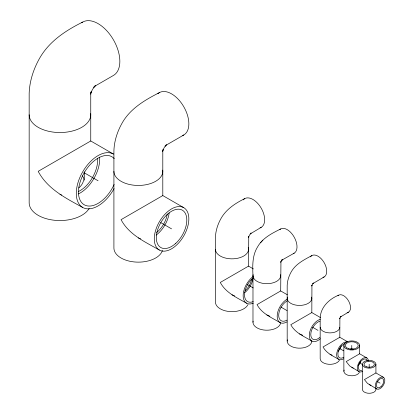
<?xml version="1.0" encoding="UTF-8"?>
<svg xmlns="http://www.w3.org/2000/svg" width="414" height="414" viewBox="0 0 414 414"><rect width="100%" height="100%" fill="white"/><g stroke="black" fill="none" stroke-linecap="round" stroke-linejoin="round"><path stroke-width="0.62" d="M280.661 228.973C271.957 233.315 262.554 238.04 257.601 246.873C252.209 255.386 252.535 265.84 252.98 275.507M282.089 259.852L281.608 260.396L282.545 259.345L280.671 262.243L280.951 261.503L280.697 290.944L287.3 294.758M262.849 240.161L260.489 242.785M281.82 260.158L294.204 253.156M78.789 187.884C83.659 184.251 84.766 177.559 84.601 171.851M82.671 22.092C65.407 30.652 48.852 41.607 39.283 58.829C33.399 69.392 29.56 81.304 29.161 93.445L29.161 202.767A30.796 17.781 0 0 0 55.057 220.32A30.796 17.781 0 0 0 89.196 208.356M159.343 92.643C144.879 100.007 129.934 108.763 121.887 123.481C117.25 131.802 114.223 141.19 113.912 150.753L113.912 248.027A24.447 14.112 0 0 0 136.222 262.088A24.447 14.112 0 0 0 162.428 250.48M114.067 188.582A30.796 17.781 -60 0 1 83.085 207.662A30.796 17.781 -60 0 1 82.464 172.229A30.796 17.781 -60 0 1 113.467 154.091L90.754 140.983L38.181 171.334C47.538 189.038 65.873 198.223 82.671 207.435M183.785 134.985L166.764 144.812L165.01 146.163L166.387 144.719L164.073 147.834L162.526 151.395L163.095 149.485L162.8 151.679L162.8 195.568L121.069 219.658C129.049 234.81 145.221 241.936 159.343 250.025M244.679 198.648C235.318 203.274 226.075 209.303 220.9 218.675C217.723 224.372 215.653 230.795 215.44 237.341L215.44 302.091A16.555 9.558 0 0 0 229.832 311.566A16.555 9.558 0 0 0 247.981 304.564M261.229 227.317L250.165 233.951L251.096 232.973L249.466 235.168L248.379 237.683L248.762 236.384L248.545 266.13L220.289 282.446C225.765 292.843 236.922 297.645 246.584 303.224M311.851 255.588C304.109 259.78 295.492 263.997 291.104 272.096C288.822 276.19 287.337 280.811 287.181 285.51L287.181 341.064M280.697 290.944L257.037 304.606C261.819 313.672 271.703 317.636 280.05 322.578M324.172 276.925L312.725 283.673L313.419 282.943L311.659 285.996L311.944 285.034L311.82 312.58L290.788 324.721C295.161 332.996 304.274 336.484 311.851 341.048M338.688 295.161C329.135 298.965 320.379 307.416 320.172 318.247L320.172 358.669A9.817 5.667 0 0 0 328.706 364.284A9.817 5.667 0 0 0 339.47 360.133M348.505 312.161L340.474 316.907L341.027 316.322L339.666 318.676L339.894 317.905L339.806 337.281L323.049 346.958C326.304 353.142 332.949 355.988 338.688 359.311M366.871 357.96L359.657 353.794L346.187 361.572L349.721 365.976L358.979 371.632M383.442 377.289A6.738 3.892 -60 0 0 375.472 384.358A6.738 3.892 -60 0 0 381.31 387.727A6.738 3.892 -60 0 0 383.442 377.289L375.922 372.947L364.423 379.586L367.441 383.343L376.704 388.958M59.958 194.321L61.665 195.051M138.354 237.905L140.656 238.883M231.995 294.799L234.671 295.938M266.839 314.95L269.912 316.255M299.503 333.917L302.691 335.273M329.989 354.286L332.023 355.15M351.765 367.466L353.297 368.118M369.184 384.616L370.928 385.356M162.8 195.568L183.785 207.683A24.447 14.112 -60 0 1 176.038 245.549A24.447 14.112 -60 0 1 154.867 233.325A24.447 14.112 -60 0 1 183.785 207.683M248.545 266.13L253.409 268.94M83.913 172.591L98.066 180.763M160.673 222.566L171.562 228.854M311.82 312.58L320.41 317.538M339.806 337.281L347.418 341.679M247.236 284.485L253.228 287.947M280.992 307.121L286.98 310.578M312.565 327.236L318.009 330.377M339.242 348.293L343.599 350.808M359.797 362.99L362.405 364.496M377.351 381.553L380.073 383.126M375.922 364.263L375.922 372.947M369.184 364.263L369.184 367.409M362.447 364.263L362.447 389.408A6.738 3.892 0 0 0 370.064 393.269A6.738 3.892 0 0 0 375.695 388.404M359.657 345.462L359.657 353.794M351.765 345.462L351.765 349.08M343.874 345.462L343.874 371.239M252.98 275.688L252.98 322.206M90.754 140.983L90.754 94.604L91.147 91.717L90.433 94.128L92.436 89.512L95.427 85.475L93.699 87.297L96.007 85.517L113.467 75.436A30.796 17.781 60 0 0 112.955 39.009A30.796 17.781 60 0 0 81.698 22.729M311.633 297.081A12.316 7.11 0 0 1 299.503 305.428A12.316 7.11 0 0 1 287.368 297.081M310.469 256.871A12.316 7.11 60 0 1 323.898 262.238A12.316 7.11 60 0 1 323.008 277.38M280.578 274.642A13.859 8.001 0 0 1 266.839 283.688A13.859 8.001 0 0 1 253.094 274.642M279.833 229.589A13.859 7.819 61.1 0 1 294.204 237.155A13.859 7.819 61.1 0 1 293.262 253.565M339.806 327.236A9.817 5.667 0 0 1 329.989 332.903A9.817 5.667 0 0 1 320.172 327.236M337.912 295.782A9.817 5.667 60 0 1 348.717 301.201A9.817 5.667 60 0 1 347.072 312.606M248.229 247.417A16.555 9.558 0 0 1 233.62 258.797A16.555 9.558 0 0 1 215.44 249.285M243.22 199.853A16.555 9.558 60 0 1 260.955 207.735A16.555 9.558 60 0 1 260.08 227.819M162.707 170.107A24.447 14.112 0 0 1 139.42 185.436A24.447 14.112 0 0 1 113.912 171.334M157.853 93.745A24.447 14.112 60 0 1 183.516 106.294A24.447 14.112 60 0 1 182.677 135.518M90.692 113.602A30.796 17.781 0 0 1 60.961 132.527A30.796 17.781 0 0 1 29.161 114.756M114.124 184.468A27.717 16.001 -60 0 1 84.979 205.163A27.717 16.001 -60 0 1 85.16 171.184A27.717 16.001 -60 0 1 114.264 158.671M97.544 158.355A24.773 14.304 -60 0 1 78.401 191.516M82.277 175.826A24.773 14.304 0 0 1 84.518 180.168M99.639 157.16A27.717 16.001 -60 0 1 78.412 193.928M169.181 212.982A21.559 12.446 -60 0 1 156.13 235.1M167.256 214.095A18.873 10.899 -60 0 1 156.627 232.502M253.332 303.172A16.555 9.558 -60 0 1 243.153 295.648A16.555 9.558 -60 0 1 253.332 276.371M253.239 301.62A14.63 8.446 -60 0 1 244.514 294.965A14.63 8.446 -60 0 1 253.063 278.167A14.63 8.446 -60 0 1 244.679 292.698M251.567 279.647A12.715 7.343 -60 0 1 245.207 290.659M286.98 321.89A13.859 8.001 -60 0 1 277.178 316.234A13.859 8.001 -60 0 1 286.98 299.26M286.98 320.131A11.701 6.759 -60 0 1 278.705 315.354A11.701 6.759 -60 0 1 286.98 301.019M280.697 322.206A13.859 8.001 0 0 1 265.928 330.191A13.859 8.001 0 0 1 253.094 321.161M343.599 357.422A8.099 4.678 -60 0 1 337.922 353.225A8.099 4.678 -60 0 1 345.079 343.563M343.599 358.824A9.817 5.667 -60 0 1 336.892 352.604A9.817 5.667 -60 0 1 347.072 341.866M341.271 345.881A8.099 4.678 -60 0 1 338.171 351.253M320.265 338.792A12.316 7.11 -60 0 1 309.299 335.407A12.316 7.11 -60 0 1 320.265 319.36M311.82 341.064A12.316 7.11 0 0 1 298.427 348.148A12.316 7.11 0 0 1 287.368 339.827M319.882 337.363A10.226 5.905 -60 0 1 310.779 334.553A10.226 5.905 -60 0 1 319.882 321.233M350.089 349.09A6.469 3.736 0 0 1 353.437 349.09M359.388 372.419A7.892 4.554 0 0 1 349.721 375.638A7.892 4.554 0 0 1 344.143 370.059M361.743 370.582A6.469 3.736 -60 0 1 359.694 362.928A6.469 3.736 -60 0 1 367.342 360.879M362.441 371.493A7.892 4.554 -60 0 1 357.349 367.829A7.892 4.554 -60 0 1 362.762 358.446A7.892 4.554 -60 0 1 368.486 361.024M360.625 361.536A6.469 3.736 -60 0 1 358.229 365.241M175.51 243.577A21.559 12.446 -60 0 0 182.341 210.183A21.559 12.446 -60 0 0 156.839 232.797A21.559 12.446 -60 0 0 175.51 243.577M346.187 348.686A7.892 4.554 0 0 0 359.388 346.642A7.892 4.554 0 0 0 349.721 341.064A7.892 4.554 0 0 0 346.187 348.686M348.531 348.697A6.469 3.736 0 0 0 358.234 345.462A6.469 3.736 0 0 0 348.531 342.233A6.469 3.736 0 0 0 348.531 348.697M364.423 367.016A6.738 3.892 0 0 0 375.695 365.272A6.738 3.892 0 0 0 367.441 360.506A6.738 3.892 0 0 0 364.423 367.016M366.597 366.851A5.175 2.986 0 0 0 374.359 364.263A5.175 2.986 0 0 0 366.597 361.676A5.175 2.986 0 0 0 366.597 366.851M381.02 386.66A5.175 2.986 -60 0 0 382.66 378.644A5.175 2.986 -60 0 0 376.538 384.073A5.175 2.986 -60 0 0 381.02 386.66"/></g></svg>
